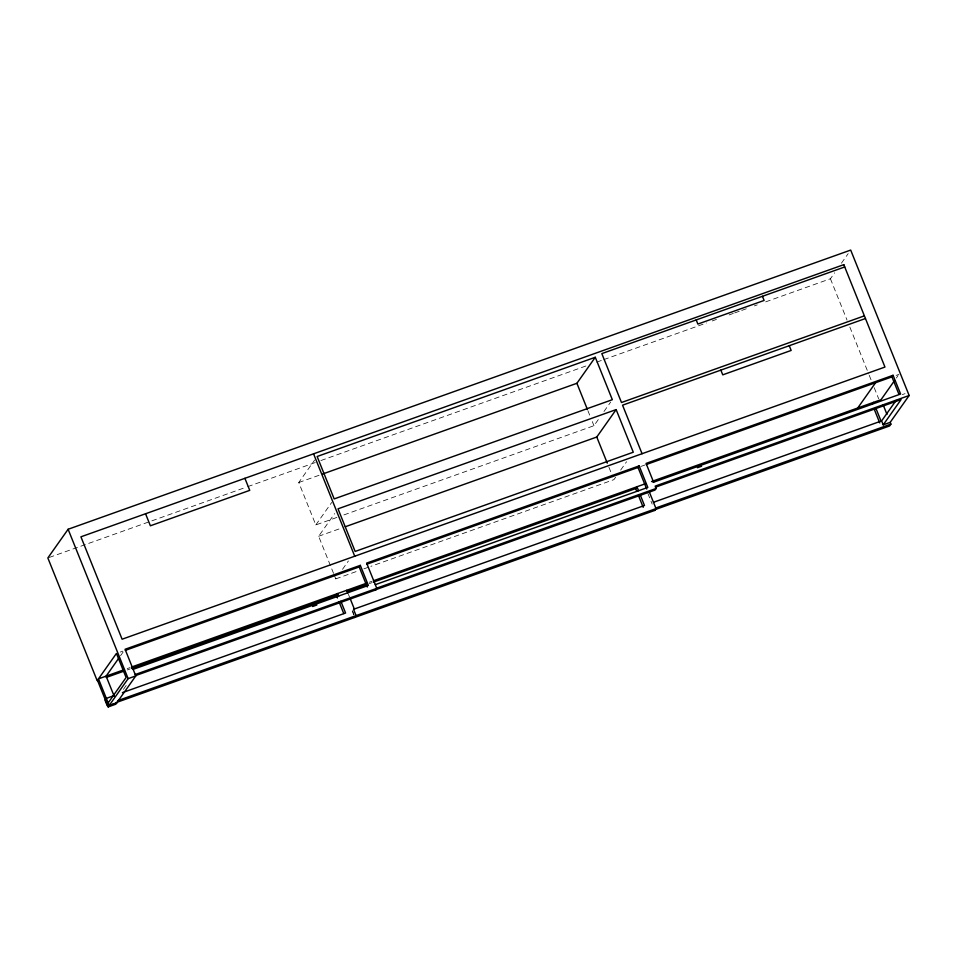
<?xml version="1.0" encoding="UTF-8"?>
<svg xmlns="http://www.w3.org/2000/svg" width="957" height="957" viewBox="0 0 957 957"><rect width="100%" height="100%" fill="white"/><g stroke="black" fill="none" stroke-linecap="round" stroke-linejoin="round"><path stroke-width="0.72" stroke-dasharray="4.79 3.59" d="M120.558 655.677L123.106 652.076M123.429 689.375L126.838 684.554M336.888 517.426L315.81 524.938L298.763 482.519L314.626 460.054M315.81 524.938L331.684 502.473M333.55 573.375L318.633 536.255L334.639 513.598M334.113 574.75L335.763 578.877L337.45 576.485M342.51 569.331L348.396 560.981M343.91 514.914L593.95 425.709L599.8 417.431M603.975 411.522L610.662 402.06M615.59 477.256L613.904 479.648L370.885 566.341M620.65 470.102L626.548 461.752M765.684 301.862L830.425 278.762L834.648 272.793M841.406 263.223L848.153 253.665M896.362 378.003L898.061 375.599M49.262 557.452L246.308 487.149M247.719 486.646L315.272 462.542M320.906 460.544L586.928 365.634M596.785 362.117L602.408 360.107M603.819 359.605L706.565 322.952M712.199 320.942L716.422 319.435M729.09 314.913L733.313 313.418M734.713 312.915L740.347 310.905M741.759 310.403L747.381 308.393M754.427 305.881L757.238 304.876M298.763 482.519L319.829 475.007M318.633 536.255L341.111 528.228M120.247 652.076L122.795 651.167M640.795 466.478L644.946 464.994M896.123 375.395L898.91 374.402M335.763 578.877L358.241 570.851M363.863 568.853L369.486 566.843M127.173 668.62L129.973 667.615M369.235 582.263L372.034 581.258M127.281 669.948L130.08 668.955M369.342 583.591L372.141 582.598M902.272 394.631L905.047 393.638M830.425 278.762L847.053 320.14M849.828 327.031L868.681 373.912M869.231 375.3L871.456 380.814M874.219 387.705L878.658 398.734M647.877 493.417L652.172 504.124M587.897 410.661L590.098 416.139M592.299 421.606L593.95 425.709M608.927 467.267L612.803 476.897M348.444 594.357L349.544 597.084M352.535 610.722L354.054 614.514M352.248 611.128L353.767 614.92"/><path stroke-width="1.44" d="M896.087 400.445L881.636 420.889L883.227 424.836L890.177 422.36L909.15 395.504L850.689 250.076L68.114 529.269L47.85 557.955L97.183 680.69L116.431 653.44L126.109 677.508L108.009 703.12L109.05 705.692L116.682 702.976M118.859 658.081L106.107 676.132L114.182 696.206M108.56 703.909L107.268 705.752L105.031 700.213L106.335 698.371L113.955 695.655M97.47 680.283L108.177 706.924L128.154 678.633L135.786 675.917L125.08 649.277L360.31 565.36L368.373 585.433L133.143 669.35M135.786 675.917L115.809 704.196L108.177 706.924M131.492 668.453L336.445 595.326L337.737 593.496L338.778 596.103M125.355 650.365L359.186 566.951L360.31 565.36M354.784 617.444L356.076 615.602L353.54 609.298L644.492 505.487L640.185 494.781M135.511 675.618L375.67 589.943L376.711 588.16L656.143 488.465L655.198 486.108L909.15 395.504M375.67 589.943L376.783 588.364L366.639 563.099L639.156 465.88L647.817 487.436L375.3 584.655M322.641 474.002L576.904 383.29L595.278 357.272L612.336 399.691L334.184 498.92L317.138 456.501L595.278 357.272M345.321 526.733L596.773 437.026L616.152 409.596L633.283 452.218L355.143 551.447L338.012 508.825L616.152 409.596M366.914 564.187L638.032 467.471L639.156 465.88M373.541 582.095L635.663 488.584L636.955 486.742L638.57 490.762M656.143 488.465L655.019 490.056L375.587 589.751M115.701 702.737L654.72 510.44L656.012 508.61L649.169 491.575M857.747 407.981L875.583 382.716M872.222 404.189L873.514 402.359M646.358 464.504L891.948 376.879L893.072 375.288L900.609 394.033L653.069 482.376M894.651 380.419L881.062 399.667L651.55 481.538M883.227 424.836L901.075 399.571L655.473 487.185M890.177 422.36L890.895 424.13L889.603 425.961L654.48 509.842L654.72 510.44M844.72 266.955L601.821 353.6L621.488 402.514L864.374 315.858M865.451 318.525L622.552 405.182L642.063 453.714M893.072 375.288L646.071 463.415L653.607 482.161M124.362 669.625L98.487 678.848L109.194 705.488L116.826 702.773M131.384 667.113L366.423 583.268M373.433 580.767L645.939 483.548M106.227 677.46L124.47 670.953M346.913 591.593L366.531 584.595M697.39 467.722L701.601 466.226M312.652 606.499L316.851 605.003M135.236 674.529L376.783 588.364M653.475 502.293L881.05 421.104L875.667 407.718M122.388 692.653L345.585 613.018L340.871 601.307M655.772 508.011L890.895 424.13M117.591 700.691L656.012 508.61M891.948 376.879L898.946 394.284M883.215 405.014L886.983 414.393M874.375 409.548L879.746 422.934M789.25 345.704L791.164 350.441L722.762 374.845L720.848 370.108M762.442 296.299L764.105 300.45L697.88 324.076L696.206 319.925M638.032 467.471L646.705 489.027M635.663 488.584L636.74 491.264M638.355 495.271L643.2 507.33M576.904 383.29L587.347 409.297M596.773 437.026L607.276 463.14M359.186 566.951L367.261 587.012M313.561 453.821L354.736 556.22M346.805 590.266L347.905 592.993M350.095 598.448L354.341 609.011M336.445 595.326L337.486 597.934M339.053 601.833L343.766 613.557M244.896 478.309L249.741 490.355L150.393 525.788L145.548 513.753M68.114 529.269L128.154 678.633M843.799 264.658L80.926 536.817L122.101 639.216L884.962 367.057L843.799 264.658"/></g></svg>
